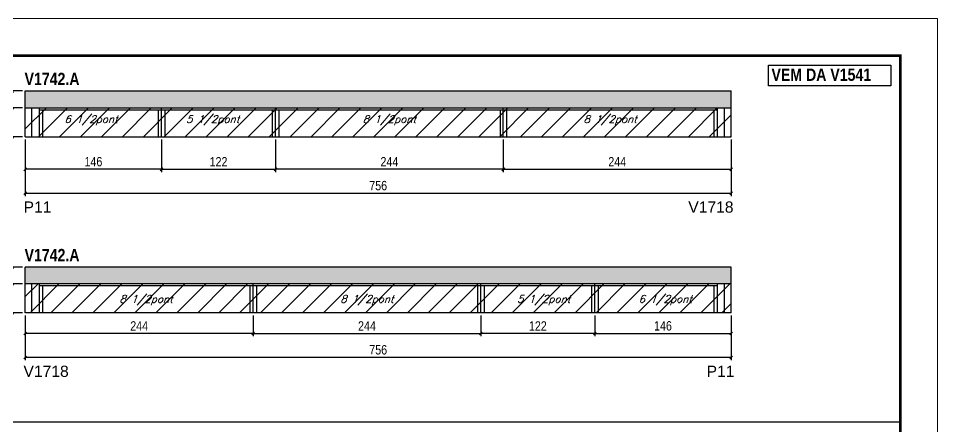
# Model space of a CAD drawing. Extents: x 3309 to 10008, y -2522 to 14608.
# Drawn here: x 8578 to 9563, y 7279 to 7716 of the extents above; entities that cross this region are included whole.
import ezdxf

# ---------------------------------------------------------------- set-up
doc = ezdxf.new("R2010")
doc.units = 0
doc.linetypes.add('DASHED', pattern=[0.75, 0.5, -0.25])
for name, color, linetype in [('5', 5, 'Continuous'), ('COTA', 241, 'Continuous'), ('NOMENCLATURA', 7, 'Continuous'), ('Painéis', 200, 'Continuous'), ('SARR_2.2x7', 40, 'Continuous'), ('SARR_3.5x7', 81, 'Continuous'), ('texto', 7, 'Continuous')]:
    doc.layers.add(name, color=color, linetype=linetype)
for name, color, linetype, lineweight in [('Folhas', 255, 'Continuous', 9), ('Hachura', 251, 'Continuous', 9), ('SARRAFO DE PRESSAO', 251, 'DASHED', 9)]:
    doc.layers.add(name, color=color, linetype=linetype, lineweight=lineweight)
doc.styles.add('COTA TECNICA', font='techl___.ttf', dxfattribs={"height": 10})
doc.styles.add('Romans', font='romans.shx')
doc.styles.get("Standard").update_dxf_attribs({"font": 'arial.ttf'})
doc.styles.add('TECNICA', font='techb___.ttf', dxfattribs={"height": 10})
doc.dimstyles.new('PAINEL', dxfattribs={"dimtxt": 10, "dimasz": 3, "dimexe": 3, "dimexo": 3, "dimgap": 3, "dimtad": 1, "dimdec": 1, "dimzin": 12, "dimdsep": 46, "dimtxsty": 'COTA TECNICA', "dimblk1": 'OBLIQUE', "dimblk2": 'OBLIQUE', "dimsah": 1, "dimcen": 0.9, "dimclrd": 4, "dimclre": 4, "dimclrt": 240, "dimadec": 1, "dimazin": 3, "dimtfac": 1, "dimtdec": 1, "dimtmove": 0, "dimatfit": 3, "dimfxl": 1, "dimtolj": 1, "dimtzin": 12, "dimarcsym": 0})

# ---------------------------------------------------------------- blocks, each defined once
blk = doc.blocks.new('9999999999')
at = {"layer": 'Folhas'}
blk.add_lwpolyline([(98138.98, 34190.21), (99623.98, 34190.21), (99623.98, 35240.21), (98138.98, 35240.21)], close=True, dxfattribs=at)
at = {"layer": 'Folhas', "color": 30, "const_width": 3}
blk.add_lwpolyline([(98213.98, 34230.21), (99583.98, 34230.21), (99583.98, 35200.21), (98213.98, 35200.21)], close=True, dxfattribs=at)
blk = doc.blocks.new('_Oblique')
at = {"color": 0, "linetype": 'ByBlock', "lineweight": -2}
blk.add_line((-0.5, -0.5), (0.5, 0.5), dxfattribs=at)
blk = doc.blocks.new('*D3496')
at = {"layer": 'COTA', "color": 4, "linetype": 'ByBlock', "lineweight": -2, "transparency": 16777216}
for p, q in [((9097.73, 7586.67), (9097.73, 7551.73)), ((9341.73, 7586.67), (9341.73, 7551.73)), ((9097.73, 7554.73), (9341.73, 7554.73))]:
    blk.add_line(p, q, dxfattribs=at)
at = {"layer": 'Defpoints', "color": 0, "linetype": 'ByBlock', "transparency": 16777216}
for p in [(9097.73, 7589.67), (9341.73, 7589.67), (9341.73, 7554.73)]:
    blk.add_point(p, dxfattribs=at)
at = {"layer": 'COTA', "color": 4, "linetype": 'ByBlock', "lineweight": -2, "transparency": 16777216, "xscale": 3, "yscale": 3, "zscale": 3, "rotation": 180}
blk.add_blockref('_Oblique', (9097.73, 7554.73), dxfattribs=at)
at = {"layer": 'COTA', "color": 4, "linetype": 'ByBlock', "lineweight": -2, "transparency": 16777216, "xscale": 3, "yscale": 3, "zscale": 3}
blk.add_blockref('_Oblique', (9341.73, 7554.73), dxfattribs=at)
at = {"layer": 'COTA', "color": 240, "linetype": 'ByBlock', "transparency": 16777216, "insert": (9219.73, 7562.8), "char_height": 10, "attachment_point": 5, "style": 'COTA TECNICA'}
blk.add_mtext('\\A1;244', dxfattribs=at)
blk = doc.blocks.new('*D3497')
at = {"layer": 'COTA', "color": 4, "lineweight": -2, "transparency": 16777216}
for p, q in [((8853.73, 7586.67), (8853.73, 7551.73)), ((9097.73, 7586.67), (9097.73, 7551.73)), ((9097.73, 7554.73), (8853.73, 7554.73))]:
    blk.add_line(p, q, dxfattribs=at)
at = {"layer": 'Defpoints', "color": 0, "transparency": 16777216}
for p in [(8853.73, 7589.67, 0), (9097.73, 7589.67, 0), (8853.73, 7554.73)]:
    blk.add_point(p, dxfattribs=at)
at = {"layer": 'COTA', "color": 4, "lineweight": -2, "transparency": 16777216, "xscale": 3, "yscale": 3, "zscale": 3, "rotation": 180}
blk.add_blockref('_Oblique', (8853.73, 7554.73), dxfattribs=at)
at = {"layer": 'COTA', "color": 4, "lineweight": -2, "transparency": 16777216, "xscale": 3, "yscale": 3, "zscale": 3}
blk.add_blockref('_Oblique', (9097.73, 7554.73), dxfattribs=at)
at = {"layer": 'COTA', "color": 240, "transparency": 16777216, "insert": (8975.73, 7562.8), "char_height": 10, "attachment_point": 5, "style": 'COTA TECNICA'}
blk.add_mtext('\\A1;244', dxfattribs=at)
blk = doc.blocks.new('*D3498')
at = {"layer": 'COTA', "color": 4, "lineweight": -2, "transparency": 16777216}
for p, q in [((8585.73, 7586.67), (8585.73, 7551.73)), ((8731.73, 7586.67), (8731.73, 7551.73)), ((8731.73, 7554.73), (8585.73, 7554.73))]:
    blk.add_line(p, q, dxfattribs=at)
at = {"layer": 'Defpoints', "color": 0, "transparency": 16777216}
for p in [(8585.73, 7589.67, 0), (8731.73, 7589.67, 0), (8585.73, 7554.73)]:
    blk.add_point(p, dxfattribs=at)
at = {"layer": 'COTA', "color": 4, "lineweight": -2, "transparency": 16777216, "xscale": 3, "yscale": 3, "zscale": 3, "rotation": 180}
blk.add_blockref('_Oblique', (8585.73, 7554.73), dxfattribs=at)
at = {"layer": 'COTA', "color": 4, "lineweight": -2, "transparency": 16777216, "xscale": 3, "yscale": 3, "zscale": 3}
blk.add_blockref('_Oblique', (8731.73, 7554.73), dxfattribs=at)
at = {"layer": 'COTA', "color": 240, "transparency": 16777216, "insert": (8658.73, 7562.83), "char_height": 10, "attachment_point": 5, "style": 'COTA TECNICA'}
blk.add_mtext('\\A1;146', dxfattribs=at)
blk = doc.blocks.new('*D3522')
at = {"layer": 'COTA', "color": 4, "lineweight": -2, "transparency": 16777216}
for p, q in [((8585.73, 7586.67), (8585.73, 7526.07)), ((9341.73, 7586.67), (9341.73, 7526.07)), ((8585.73, 7529.07), (9341.73, 7529.07))]:
    blk.add_line(p, q, dxfattribs=at)
at = {"layer": 'Defpoints', "color": 0, "transparency": 16777216}
for p in [(8585.73, 7589.67, 0), (9341.73, 7589.67, 0), (9341.73, 7529.07)]:
    blk.add_point(p, dxfattribs=at)
at = {"layer": 'COTA', "color": 4, "lineweight": -2, "transparency": 16777216, "xscale": 3, "yscale": 3, "zscale": 3, "rotation": 180}
blk.add_blockref('_Oblique', (8585.73, 7529.07), dxfattribs=at)
at = {"layer": 'COTA', "color": 4, "lineweight": -2, "transparency": 16777216, "xscale": 3, "yscale": 3, "zscale": 3}
blk.add_blockref('_Oblique', (9341.73, 7529.07), dxfattribs=at)
at = {"layer": 'COTA', "color": 240, "transparency": 16777216, "insert": (8963.73, 7537.18), "char_height": 10, "attachment_point": 5, "style": 'COTA TECNICA'}
blk.add_mtext('\\A1;756', dxfattribs=at)
blk = doc.blocks.new('*D3524')
at = {"layer": 'COTA', "color": 4, "lineweight": -2, "transparency": 16777216}
for p, q in [((8731.73, 7586.67), (8731.73, 7551.73)), ((8853.73, 7586.67), (8853.73, 7551.73)), ((8731.73, 7554.73), (8853.73, 7554.73))]:
    blk.add_line(p, q, dxfattribs=at)
at = {"layer": 'Defpoints', "color": 0, "transparency": 16777216}
for p in [(8731.73, 7589.67, 0), (8853.73, 7589.67, 0), (8853.73, 7554.73)]:
    blk.add_point(p, dxfattribs=at)
at = {"layer": 'COTA', "color": 4, "lineweight": -2, "transparency": 16777216, "xscale": 3, "yscale": 3, "zscale": 3, "rotation": 180}
blk.add_blockref('_Oblique', (8731.73, 7554.73), dxfattribs=at)
at = {"layer": 'COTA', "color": 4, "lineweight": -2, "transparency": 16777216, "xscale": 3, "yscale": 3, "zscale": 3}
blk.add_blockref('_Oblique', (8853.73, 7554.73), dxfattribs=at)
at = {"layer": 'COTA', "color": 240, "transparency": 16777216, "insert": (8792.73, 7562.79), "char_height": 10, "attachment_point": 5, "style": 'COTA TECNICA'}
blk.add_mtext('\\A1;122', dxfattribs=at)
blk = doc.blocks.new('*D3525')
at = {"layer": 'COTA', "color": 4, "lineweight": -2, "transparency": 16777216}
for p, q in [((8582.73, 7620.67), (8568.48, 7620.67)), ((8571.48, 7589.67), (8571.48, 7620.67)), ((8582.73, 7589.67), (8568.48, 7589.67))]:
    blk.add_line(p, q, dxfattribs=at)
at = {"layer": 'Defpoints', "color": 0, "transparency": 16777216}
for p in [(8571.48, 7620.67), (8585.73, 7620.67, 0), (8585.73, 7589.67, 0)]:
    blk.add_point(p, dxfattribs=at)
at = {"layer": 'COTA', "color": 4, "lineweight": -2, "transparency": 16777216, "xscale": 3, "yscale": 3, "zscale": 3}
for p, rotation in [((8571.48, 7620.67), 90), ((8571.48, 7589.67), 270)]:
    blk.add_blockref('_Oblique', p, dxfattribs=dict(at, rotation=rotation))
at = {"layer": 'COTA', "color": 240, "transparency": 16777216, "insert": (8563.26, 7605.17), "char_height": 10, "attachment_point": 5, "rotation": 90, "style": 'COTA TECNICA'}
blk.add_mtext('\\A1;31', dxfattribs=at)
blk = doc.blocks.new('*D3526')
at = {"layer": 'COTA', "color": 4, "lineweight": -2, "transparency": 16777216}
for p, q in [((8582.73, 7638.67), (8568.48, 7638.67)), ((8571.48, 7620.67), (8571.48, 7638.67)), ((8582.73, 7620.67), (8568.48, 7620.67))]:
    blk.add_line(p, q, dxfattribs=at)
at = {"layer": 'Defpoints', "color": 0, "transparency": 16777216}
for p in [(8571.48, 7638.67), (8585.73, 7638.67, 0), (8585.73, 7620.67, 0)]:
    blk.add_point(p, dxfattribs=at)
at = {"layer": 'COTA', "color": 4, "lineweight": -2, "transparency": 16777216, "xscale": 3, "yscale": 3, "zscale": 3}
for p, rotation in [((8571.48, 7638.67), 90), ((8571.48, 7620.67), 270)]:
    blk.add_blockref('_Oblique', p, dxfattribs=dict(at, rotation=rotation))
at = {"layer": 'COTA', "color": 240, "transparency": 16777216, "insert": (8563.38, 7629.67), "char_height": 10, "attachment_point": 5, "rotation": 90, "style": 'COTA TECNICA'}
blk.add_mtext('\\A1;18', dxfattribs=at)
blk = doc.blocks.new('*D3527')
at = {"layer": 'COTA', "color": 4, "lineweight": -2, "transparency": 16777216}
for p, q in [((8582.73, 7638.67), (8538.61, 7638.67)), ((8541.61, 7589.67), (8541.61, 7638.67)), ((8582.73, 7589.67), (8538.61, 7589.67))]:
    blk.add_line(p, q, dxfattribs=at)
at = {"layer": 'Defpoints', "color": 0, "transparency": 16777216}
for p in [(8541.61, 7638.67), (8585.73, 7638.67, 0), (8585.73, 7589.67, 0)]:
    blk.add_point(p, dxfattribs=at)
at = {"layer": 'COTA', "color": 4, "lineweight": -2, "transparency": 16777216, "xscale": 3, "yscale": 3, "zscale": 3}
for p, rotation in [((8541.61, 7638.67), 90), ((8541.61, 7589.67), 270)]:
    blk.add_blockref('_Oblique', p, dxfattribs=dict(at, rotation=rotation))
at = {"layer": 'COTA', "color": 240, "transparency": 16777216, "insert": (8533.5, 7614.17), "char_height": 10, "attachment_point": 5, "rotation": 90, "style": 'COTA TECNICA'}
blk.add_mtext('\\A1;49', dxfattribs=at)
blk = doc.blocks.new('*D3504')
at = {"layer": 'COTA', "color": 4, "linetype": 'ByBlock', "lineweight": -2, "transparency": 16777216}
for p, q in [((8585.73, 7397.96), (8585.73, 7375.8)), ((8829.73, 7397.96), (8829.73, 7375.8)), ((8829.73, 7378.8), (8585.73, 7378.8))]:
    blk.add_line(p, q, dxfattribs=at)
at = {"layer": 'Defpoints', "color": 0, "linetype": 'ByBlock', "transparency": 16777216}
for p in [(8585.73, 7400.96), (8829.73, 7400.96), (8585.73, 7378.8)]:
    blk.add_point(p, dxfattribs=at)
at = {"layer": 'COTA', "color": 4, "linetype": 'ByBlock', "lineweight": -2, "transparency": 16777216, "xscale": 3, "yscale": 3, "zscale": 3, "rotation": 180}
blk.add_blockref('_Oblique', (8585.73, 7378.8), dxfattribs=at)
at = {"layer": 'COTA', "color": 4, "linetype": 'ByBlock', "lineweight": -2, "transparency": 16777216, "xscale": 3, "yscale": 3, "zscale": 3}
blk.add_blockref('_Oblique', (8829.73, 7378.8), dxfattribs=at)
at = {"layer": 'COTA', "color": 240, "linetype": 'ByBlock', "transparency": 16777216, "insert": (8707.73, 7386.88), "char_height": 10, "attachment_point": 5, "style": 'COTA TECNICA'}
blk.add_mtext('\\A1;244', dxfattribs=at)
blk = doc.blocks.new('*D3505')
at = {"layer": 'COTA', "color": 4, "lineweight": -2, "transparency": 16777216}
for p, q in [((8829.73, 7397.96), (8829.73, 7375.8)), ((9073.73, 7397.96), (9073.73, 7375.8)), ((8829.73, 7378.8), (9073.73, 7378.8))]:
    blk.add_line(p, q, dxfattribs=at)
at = {"layer": 'Defpoints', "color": 0, "transparency": 16777216}
for p in [(8829.73, 7400.96, 0), (9073.73, 7400.96, 0), (9073.73, 7378.8)]:
    blk.add_point(p, dxfattribs=at)
at = {"layer": 'COTA', "color": 4, "lineweight": -2, "transparency": 16777216, "xscale": 3, "yscale": 3, "zscale": 3, "rotation": 180}
blk.add_blockref('_Oblique', (8829.73, 7378.8), dxfattribs=at)
at = {"layer": 'COTA', "color": 4, "lineweight": -2, "transparency": 16777216, "xscale": 3, "yscale": 3, "zscale": 3}
blk.add_blockref('_Oblique', (9073.73, 7378.8), dxfattribs=at)
at = {"layer": 'COTA', "color": 240, "transparency": 16777216, "insert": (8951.73, 7386.88), "char_height": 10, "attachment_point": 5, "style": 'COTA TECNICA'}
blk.add_mtext('\\A1;244', dxfattribs=at)
blk = doc.blocks.new('*D3506')
at = {"layer": 'COTA', "color": 4, "lineweight": -2, "transparency": 16777216}
for p, q in [((9195.73, 7397.96), (9195.73, 7375.8)), ((9341.73, 7397.96), (9341.73, 7375.8)), ((9195.73, 7378.8), (9341.73, 7378.8))]:
    blk.add_line(p, q, dxfattribs=at)
at = {"layer": 'Defpoints', "color": 0, "transparency": 16777216}
for p in [(9195.73, 7400.96, 0), (9341.73, 7400.96, 0), (9341.73, 7378.8)]:
    blk.add_point(p, dxfattribs=at)
at = {"layer": 'COTA', "color": 4, "lineweight": -2, "transparency": 16777216, "xscale": 3, "yscale": 3, "zscale": 3, "rotation": 180}
blk.add_blockref('_Oblique', (9195.73, 7378.8), dxfattribs=at)
at = {"layer": 'COTA', "color": 4, "lineweight": -2, "transparency": 16777216, "xscale": 3, "yscale": 3, "zscale": 3}
blk.add_blockref('_Oblique', (9341.73, 7378.8), dxfattribs=at)
at = {"layer": 'COTA', "color": 240, "transparency": 16777216, "insert": (9268.73, 7386.91), "char_height": 10, "attachment_point": 5, "style": 'COTA TECNICA'}
blk.add_mtext('\\A1;146', dxfattribs=at)
blk = doc.blocks.new('*D3533')
at = {"layer": 'COTA', "color": 4, "lineweight": -2, "transparency": 16777216}
for p, q in [((8585.73, 7397.96), (8585.73, 7350.15)), ((9341.73, 7397.96), (9341.73, 7350.15)), ((9341.73, 7353.15), (8585.73, 7353.15))]:
    blk.add_line(p, q, dxfattribs=at)
at = {"layer": 'Defpoints', "color": 0, "transparency": 16777216}
for p in [(8585.73, 7400.96, 0), (9341.73, 7400.96, 0), (8585.73, 7353.15)]:
    blk.add_point(p, dxfattribs=at)
at = {"layer": 'COTA', "color": 4, "lineweight": -2, "transparency": 16777216, "xscale": 3, "yscale": 3, "zscale": 3, "rotation": 180}
blk.add_blockref('_Oblique', (8585.73, 7353.15), dxfattribs=at)
at = {"layer": 'COTA', "color": 4, "lineweight": -2, "transparency": 16777216, "xscale": 3, "yscale": 3, "zscale": 3}
blk.add_blockref('_Oblique', (9341.73, 7353.15), dxfattribs=at)
at = {"layer": 'COTA', "color": 240, "transparency": 16777216, "insert": (8963.73, 7361.26), "char_height": 10, "attachment_point": 5, "style": 'COTA TECNICA'}
blk.add_mtext('\\A1;756', dxfattribs=at)
blk = doc.blocks.new('*D3534')
at = {"layer": 'COTA', "color": 4, "lineweight": -2, "transparency": 16777216}
for p, q in [((9073.73, 7397.96), (9073.73, 7375.8)), ((9195.73, 7397.96), (9195.73, 7375.8)), ((9195.73, 7378.8), (9073.73, 7378.8))]:
    blk.add_line(p, q, dxfattribs=at)
at = {"layer": 'Defpoints', "color": 0, "transparency": 16777216}
for p in [(9073.73, 7400.96, 0), (9195.73, 7400.96, 0), (9073.73, 7378.8)]:
    blk.add_point(p, dxfattribs=at)
at = {"layer": 'COTA', "color": 4, "lineweight": -2, "transparency": 16777216, "xscale": 3, "yscale": 3, "zscale": 3, "rotation": 180}
blk.add_blockref('_Oblique', (9073.73, 7378.8), dxfattribs=at)
at = {"layer": 'COTA', "color": 4, "lineweight": -2, "transparency": 16777216, "xscale": 3, "yscale": 3, "zscale": 3}
blk.add_blockref('_Oblique', (9195.73, 7378.8), dxfattribs=at)
at = {"layer": 'COTA', "color": 240, "transparency": 16777216, "insert": (9134.73, 7386.86), "char_height": 10, "attachment_point": 5, "style": 'COTA TECNICA'}
blk.add_mtext('\\A1;122', dxfattribs=at)
blk = doc.blocks.new('*D3538')
at = {"layer": 'COTA', "color": 4, "lineweight": -2, "transparency": 16777216}
for p, q in [((8582.73, 7431.96), (8568.48, 7431.96)), ((8571.48, 7431.96), (8571.48, 7400.96)), ((8582.73, 7400.96), (8568.48, 7400.96))]:
    blk.add_line(p, q, dxfattribs=at)
at = {"layer": 'Defpoints', "color": 0, "transparency": 16777216}
for p in [(8585.73, 7431.96, 0), (8571.48, 7400.96), (8585.73, 7400.96, 0)]:
    blk.add_point(p, dxfattribs=at)
at = {"layer": 'COTA', "color": 4, "lineweight": -2, "transparency": 16777216, "xscale": 3, "yscale": 3, "zscale": 3}
for p, rotation in [((8571.48, 7431.96), 90), ((8571.48, 7400.96), 270)]:
    blk.add_blockref('_Oblique', p, dxfattribs=dict(at, rotation=rotation))
at = {"layer": 'COTA', "color": 240, "transparency": 16777216, "insert": (8563.26, 7416.46), "char_height": 10, "attachment_point": 5, "rotation": 90, "style": 'COTA TECNICA'}
blk.add_mtext('\\A1;31', dxfattribs=at)
blk = doc.blocks.new('*D3539')
at = {"layer": 'COTA', "color": 4, "lineweight": -2, "transparency": 16777216}
for p, q in [((8582.73, 7449.96), (8531.88, 7449.96)), ((8534.88, 7400.96), (8534.88, 7449.96)), ((8582.73, 7400.96), (8531.88, 7400.96))]:
    blk.add_line(p, q, dxfattribs=at)
at = {"layer": 'Defpoints', "color": 0, "transparency": 16777216}
for p in [(8534.88, 7449.96), (8585.73, 7449.96, 0), (8585.73, 7400.96, 0)]:
    blk.add_point(p, dxfattribs=at)
at = {"layer": 'COTA', "color": 4, "lineweight": -2, "transparency": 16777216, "xscale": 3, "yscale": 3, "zscale": 3}
for p, rotation in [((8534.88, 7449.96), 90), ((8534.88, 7400.96), 270)]:
    blk.add_blockref('_Oblique', p, dxfattribs=dict(at, rotation=rotation))
at = {"layer": 'COTA', "color": 240, "transparency": 16777216, "insert": (8526.78, 7425.46), "char_height": 10, "attachment_point": 5, "rotation": 90, "style": 'COTA TECNICA'}
blk.add_mtext('\\A1;49', dxfattribs=at)
blk = doc.blocks.new('*D3540')
at = {"layer": 'COTA', "color": 4, "lineweight": -2, "transparency": 16777216}
for p, q in [((8582.73, 7449.96), (8568.48, 7449.96)), ((8571.48, 7431.96), (8571.48, 7449.96)), ((8582.73, 7431.96), (8568.48, 7431.96))]:
    blk.add_line(p, q, dxfattribs=at)
at = {"layer": 'Defpoints', "color": 0, "transparency": 16777216}
for p in [(8571.48, 7449.96), (8585.73, 7449.96, 0), (8585.73, 7431.96, 0)]:
    blk.add_point(p, dxfattribs=at)
at = {"layer": 'COTA', "color": 4, "lineweight": -2, "transparency": 16777216, "xscale": 3, "yscale": 3, "zscale": 3}
for p, rotation in [((8571.48, 7449.96), 90), ((8571.48, 7431.96), 270)]:
    blk.add_blockref('_Oblique', p, dxfattribs=dict(at, rotation=rotation))
at = {"layer": 'COTA', "color": 240, "transparency": 16777216, "insert": (8563.38, 7440.96), "char_height": 10, "attachment_point": 5, "rotation": 90, "style": 'COTA TECNICA'}
blk.add_mtext('\\A1;18', dxfattribs=at)

msp = doc.modelspace()

# ---------------------------------------------------------------- hatches: boundary and pattern name
at = {"layer": 'COTA'}
h = msp.add_hatch(dxfattribs=at)
h.set_pattern_fill('AR-CONC', color=256, scale=0.03)
h.set_pattern_definition([(50, (4843.6227, -1726.1453), (5.46554, -0.4781726), [0.5715, -6.2865]), (355, (4843.6227, -1726.1453), (-1.0573026, 5.7317054), [0.4572, -5.0292175]), (100.451445, (4844.078, -1726.185), (4.4082374, 5.2535326), [0.4857003, -5.3427073]), (46.1842, (4843.623, -1724.621), (8.1323712, -1.26127), [0.85725, -9.42975]), (96.63556, (4844.3, -1724.7264), (7.122124, 7.422784), [0.728551, -8.014068]), (351.18415, (4843.623, -1724.621), (7.122124, 7.422784), [0.685799, -7.543792]), (21, (4844.3847, -1725.0023), (4.5484317, -3.067956), [0.5715, -6.2865]), (326, (4844.3847, -1725.0023), (1.854061, 5.525639), [0.4572, -5.0292]), (71.451445, (4844.7637, -1725.258), (6.4024926, 2.457683), [0.4857003, -5.342698]), (37.5, (4843.6227, -1726.1453), (0.0926581, 2.53665117), [0, -4.96824, 0, -5.1054, 0, -5.04825]), (7.5, (4843.6227, -1726.1453), (2.0045899, 3.00541724), [0, -2.91084, 0, -4.85394, 0, -1.92405]), (327.5, (4841.9234, -1726.1453), (4.06771786, -0.1718623), [0, -1.905, 0, -5.9436, 0, -7.8867]), (317.5, (4841.1614, -1726.1453), (4.4438754, 0.7627947), [0, -2.4765, 0, -3.94716, 0, -5.6007])])
h.paths.add_polyline_path([(8585.73, 7638.67), (8585.73, 7620.67), (9341.73, 7620.67), (9341.73, 7638.67)])
h = msp.add_hatch(dxfattribs=at)
h.set_pattern_fill('AR-CONC', color=256, scale=0.03)
h.set_pattern_definition([(50, (4843.6227, -1914.8537), (5.46554, -0.4781726), [0.5715, -6.2865]), (355, (4843.6227, -1914.854), (-1.0573026, 5.7317054), [0.4572, -5.0292175]), (100.451445, (4844.078, -1914.8936), (4.4082374, 5.2535326), [0.4857003, -5.3427073]), (46.1842, (4843.623, -1913.33), (8.1323712, -1.26127), [0.85725, -9.42975]), (96.63556, (4844.3, -1913.435), (7.122124, 7.422784), [0.728551, -8.014068]), (351.18415, (4843.623, -1913.33), (7.122124, 7.422784), [0.685799, -7.543792]), (21, (4844.3847, -1913.7107), (4.5484317, -3.067956), [0.5715, -6.2865]), (326, (4844.3847, -1913.711), (1.854061, 5.525639), [0.4572, -5.0292]), (71.451445, (4844.7637, -1913.9664), (6.4024926, 2.457683), [0.4857003, -5.342698]), (37.5, (4843.6227, -1914.8537), (0.0926581, 2.53665117), [0, -4.96824, 0, -5.1054, 0, -5.04825]), (7.5, (4843.6227, -1914.8537), (2.0045899, 3.00541724), [0, -2.91084, 0, -4.85394, 0, -1.92405]), (327.5, (4841.9234, -1914.8537), (4.06771786, -0.1718623), [0, -1.905, 0, -5.9436, 0, -7.8867]), (317.5, (4841.1614, -1914.8537), (4.4438754, 0.7627947), [0, -2.4765, 0, -3.94716, 0, -5.6007])])
h.paths.add_polyline_path([(8585.73, 7449.96), (8585.73, 7431.96), (9341.73, 7431.96), (9341.73, 7449.96)])
at = {"layer": 'Hachura', "linetype": 'ByBlock'}
h = msp.add_hatch(dxfattribs=at)
h.set_pattern_fill('ANSI31', color=256, scale=5)
h.paths.add_polyline_path([(8731.73, 7589.67), (8731.73, 7620.67), (8585.73, 7620.67), (8585.73, 7589.67)])
h.paths.add_polyline_path([(8731.73, 7620.67), (8731.73, 7589.67), (8825.73, 7589.67), (8853.73, 7589.67), (8853.73, 7620.67)])
h.paths.add_polyline_path([(8853.73, 7620.67), (8853.73, 7589.67), (9097.73, 7589.67), (9097.73, 7620.67)])
h.paths.add_polyline_path([(9097.73, 7620.67), (9097.73, 7589.67), (9341.73, 7589.67), (9341.73, 7620.67)])
h.paths.add_polyline_path([(9341.73, 7400.96), (9341.73, 7431.96), (9195.73, 7431.96), (9195.73, 7400.96)])
h.paths.add_polyline_path([(9073.73, 7431.96), (9073.73, 7400.96), (9101.73, 7400.96), (9195.73, 7400.96), (9195.73, 7431.96)])
h.paths.add_polyline_path([(8829.73, 7431.96), (8829.73, 7400.96), (9073.73, 7400.96), (9073.73, 7431.96)])
h.paths.add_polyline_path([(8829.73, 7400.96), (8829.73, 7431.96), (8585.73, 7431.96), (8585.73, 7400.96)])

# ---------------------------------------------------------------- linework, layer by layer
at = {"layer": 'COTA'}
for p, q in [((8585.73, 7620.67, 0), (8585.73, 7638.67, 0)), ((8585.73, 7638.67, 0), (9341.73, 7638.67, 0)), ((9341.73, 7620.67, 0), (9341.73, 7638.67, 0)), ((9341.73, 7449.96, 0), (8585.73, 7449.96, 0)), ((8585.73, 7431.96, 0), (8585.73, 7449.96, 0)), ((9341.73, 7431.96, 0), (9341.73, 7449.96, 0)), ((8152.87, 7284.11), (9522.87, 7284.11))]:
    msp.add_line(p, q, dxfattribs=at)
at = {"layer": 'NOMENCLATURA'}
msp.add_lwpolyline([(9381.76, 7666.2), (9512.62, 7666.2), (9512.62, 7644.21), (9381.76, 7644.21)], close=True, dxfattribs=at)
at = {"layer": 'Painéis', "linetype": 'ByBlock'}
for p, q in [((8585.73, 7620.67, 0), (9341.73, 7620.67, 0)), ((8585.73, 7589.67, 0), (8585.73, 7620.67, 0)), ((8731.73, 7589.67, 0), (8731.73, 7620.67, 0)), ((8853.73, 7589.67, 0), (8853.73, 7620.67, 0)), ((9097.73, 7589.67, 0), (9097.73, 7620.67, 0)), ((9341.73, 7589.67, 0), (9341.73, 7620.67, 0)), ((8585.73, 7589.67, 0), (8825.73, 7589.67, 0)), ((8825.73, 7589.67, 0), (9341.73, 7589.67, 0)), ((9341.73, 7431.96, 0), (8585.73, 7431.96, 0)), ((8585.73, 7400.96, 0), (8585.73, 7431.96, 0)), ((8829.73, 7400.96, 0), (8829.73, 7431.96, 0)), ((9073.73, 7400.96, 0), (9073.73, 7431.96, 0)), ((9195.73, 7400.96, 0), (9195.73, 7431.96, 0)), ((9341.73, 7400.96, 0), (9341.73, 7431.96, 0)), ((9101.73, 7400.96, 0), (8585.73, 7400.96, 0)), ((9341.73, 7400.96, 0), (9101.73, 7400.96, 0))]:
    msp.add_line(p, q, dxfattribs=at)
at = {"layer": 'SARR_2.2x7', "linetype": 'Continuous'}
for p, q in [((8592.73, 7589.67, 0), (8592.73, 7620.67, 0)), ((9334.73, 7589.67, 0), (9334.73, 7620.67, 0)), ((8600.73, 7618.47, 0), (8731.73, 7618.47, 0)), ((8731.73, 7618.47, 0), (8853.73, 7618.47, 0)), ((8853.73, 7618.47, 0), (9097.73, 7618.47, 0)), ((9097.73, 7618.47, 0), (9326.73, 7618.47, 0)), ((8592.73, 7400.96, 0), (8592.73, 7431.96, 0)), ((8829.73, 7429.76, 0), (8600.73, 7429.76, 0)), ((9073.73, 7429.76, 0), (8829.73, 7429.76, 0)), ((9195.73, 7429.76, 0), (9073.73, 7429.76, 0)), ((9326.73, 7429.76, 0), (9195.73, 7429.76, 0)), ((9334.73, 7400.96, 0), (9334.73, 7431.96, 0))]:
    msp.add_line(p, q, dxfattribs=at)
at = {"layer": 'SARR_3.5x7'}
for p, q in [((8600.73, 7620.67, 0), (8600.73, 7589.67, 0)), ((9326.73, 7620.67, 0), (9326.73, 7589.67, 0)), ((8604.23, 7618.47, 0), (8604.23, 7589.67, 0)), ((8728.23, 7618.47, 0), (8728.23, 7589.67, 0)), ((8735.23, 7618.47, 0), (8735.23, 7589.67, 0)), ((8850.23, 7618.47, 0), (8850.23, 7589.67, 0)), ((8857.23, 7618.47, 0), (8857.23, 7589.67, 0)), ((9094.23, 7618.47, 0), (9094.23, 7589.67, 0)), ((9101.23, 7618.47, 0), (9101.23, 7589.67, 0)), ((9323.23, 7618.47, 0), (9323.23, 7589.67, 0)), ((8600.73, 7431.96, 0), (8600.73, 7400.96, 0)), ((8604.23, 7429.76, 0), (8604.23, 7400.96, 0)), ((8826.23, 7429.76, 0), (8826.23, 7400.96, 0)), ((8833.23, 7429.76, 0), (8833.23, 7400.96, 0)), ((9070.23, 7429.76, 0), (9070.23, 7400.96, 0)), ((9077.23, 7429.76, 0), (9077.23, 7400.96, 0)), ((9192.23, 7429.76, 0), (9192.23, 7400.96, 0)), ((9199.23, 7429.76, 0), (9199.23, 7400.96, 0)), ((9323.23, 7429.76, 0), (9323.23, 7400.96, 0)), ((9326.73, 7431.96, 0), (9326.73, 7400.96, 0))]:
    msp.add_line(p, q, dxfattribs=at)

# ---------------------------------------------------------------- block references
at = {"layer": 'SARRAFO DE PRESSAO', "color": 6, "linetype": 'ByBlock'}
msp.add_blockref('9999999999', (-90061.11, -27523.8), dxfattribs=at)

# ---------------------------------------------------------------- texts
at = {"layer": '5', "linetype": 'Continuous'}
for s, rotation, p in [('P11', 0.00004, (8583.94, 7508.23, 0)), ('V1718', 0.00004, (9295.83, 7508.23, 0)), ('V1718', 359.99996, (8583.82, 7332.3, 0)), ('P11', 359.99996, (9315.48, 7332.3, 0))]:
    msp.add_text(s, height=12, rotation=rotation, dxfattribs=at).set_placement(p)
at = {"layer": 'NOMENCLATURA', "style": 'TECNICA'}
for s, p in [('VEM DA V1541', (9384.96, 7649.46)), ('V1742.A', (8585.01, 7644.91, 0)), ('V1742.A', (8585.01, 7456.2, 0))]:
    msp.add_text(s, height=13.2, dxfattribs=at).set_placement(p)
at = {"layer": 'texto', "color": 2, "char_height": 8, "attachment_point": 5, "style": 'Romans'}
for s, insert in [('{\\Q19;\\C256;6 1/2pont}', (8656.23, 7607.17, 0)), ('{\\Q19;\\C256;5 1/2pont}', (8786.48, 7607.17, 0)), ('{\\Q19;\\C256;8 1/2pont}', (8975.73, 7607.17, 0)), ('{\\Q19;\\C256;8 1/2pont}', (9212.23, 7607.17, 0)), ('{\\Q19;\\C256;8 1/2pont}', (8715.23, 7414.46, 0)), ('{\\Q19;\\C256;8 1/2pont}', (8951.73, 7414.46, 0)), ('{\\Q19;\\C256;5 1/2pont}', (9140.98, 7414.46, 0)), ('{\\Q19;\\C256;6 1/2pont}', (9271.23, 7414.46, 0))]:
    msp.add_mtext(s, dxfattribs=dict(at, insert=insert))

# ---------------------------------------------------------------- dimensions: what is measured, and where the dimension line sits
at = {"layer": 'COTA'}
for base, p1, p2, angle, picture, middle in [((8541.61, 7638.67), (8585.73, 7589.67, 0), (8585.73, 7638.67, 0), 90, '*D3527', (8533.5, 7614.17)), ((8571.48, 7638.67), (8585.73, 7620.67, 0), (8585.73, 7638.67, 0), 90, '*D3526', (8563.38, 7629.67)), ((8571.48, 7620.67), (8585.73, 7589.67, 0), (8585.73, 7620.67, 0), 90, '*D3525', (8563.26, 7605.17)), ((8585.73, 7554.73), (8731.73, 7589.67, 0), (8585.73, 7589.67, 0), 180, '*D3498', (8658.73, 7562.83)), ((8853.73, 7554.73), (9097.73, 7589.67, 0), (8853.73, 7589.67, 0), 180, '*D3497', (8975.73, 7562.8)), ((8534.88, 7449.96), (8585.73, 7400.96, 0), (8585.73, 7449.96, 0), 90, '*D3539', (8526.78, 7425.46)), ((8571.48, 7449.96), (8585.73, 7431.96, 0), (8585.73, 7449.96, 0), 90, '*D3540', (8563.38, 7440.96)), ((8571.48, 7400.96), (8585.73, 7431.96, 0), (8585.73, 7400.96, 0), 90, '*D3538', (8563.26, 7416.46)), ((8585.73, 7353.15), (9341.73, 7400.96, 0), (8585.73, 7400.96, 0), 180, '*D3533', (8963.73, 7361.26)), ((9073.73, 7378.8), (8829.73, 7400.96, 0), (9073.73, 7400.96, 0), 0, '*D3505', (8951.73, 7386.88)), ((9073.73, 7378.8), (9195.73, 7400.96, 0), (9073.73, 7400.96, 0), 180, '*D3534', (9134.73, 7386.86)), ((9341.73, 7378.8), (9195.73, 7400.96, 0), (9341.73, 7400.96, 0), 0, '*D3506', (9268.73, 7386.91))]:
    dim = msp.add_linear_dim(base=base, p1=p1, p2=p2, angle=angle, dimstyle='PAINEL', dxfattribs=at)
    dim.commit()
    dim.dimension.update_dxf_attribs({"geometry": picture, "text_midpoint": middle})
for base, p1, p2, picture, middle in [((9341.73, 7529.07), (8585.73, 7589.67, 0), (9341.73, 7589.67, 0), '*D3522', (8963.73, 7537.18)), ((8853.73, 7554.73), (8731.73, 7589.67, 0), (8853.73, 7589.67, 0), '*D3524', (8792.73, 7562.79))]:
    dim = msp.add_linear_dim(base=base, p1=p1, p2=p2, dimstyle='PAINEL', dxfattribs=at)
    dim.commit()
    dim.dimension.update_dxf_attribs({"geometry": picture, "text_midpoint": middle})
at = {"layer": 'COTA', "linetype": 'ByBlock'}
for base, p1, p2, angle, picture, middle in [((9341.73, 7554.73, 0), (9097.73, 7589.67, 0), (9341.73, 7589.67, 0), 0, '*D3496', (9219.73, 7562.8, 0)), ((8585.73, 7378.8, 0), (8829.73, 7400.96, 0), (8585.73, 7400.96, 0), 180, '*D3504', (8707.73, 7386.88, 0))]:
    dim = msp.add_linear_dim(base=base, p1=p1, p2=p2, angle=angle, dimstyle='PAINEL', override={"dimtmove": 1}, dxfattribs=at)
    dim.commit()
    dim.dimension.update_dxf_attribs({"geometry": picture, "text_midpoint": middle})

doc.saveas('drawing.dxf')
